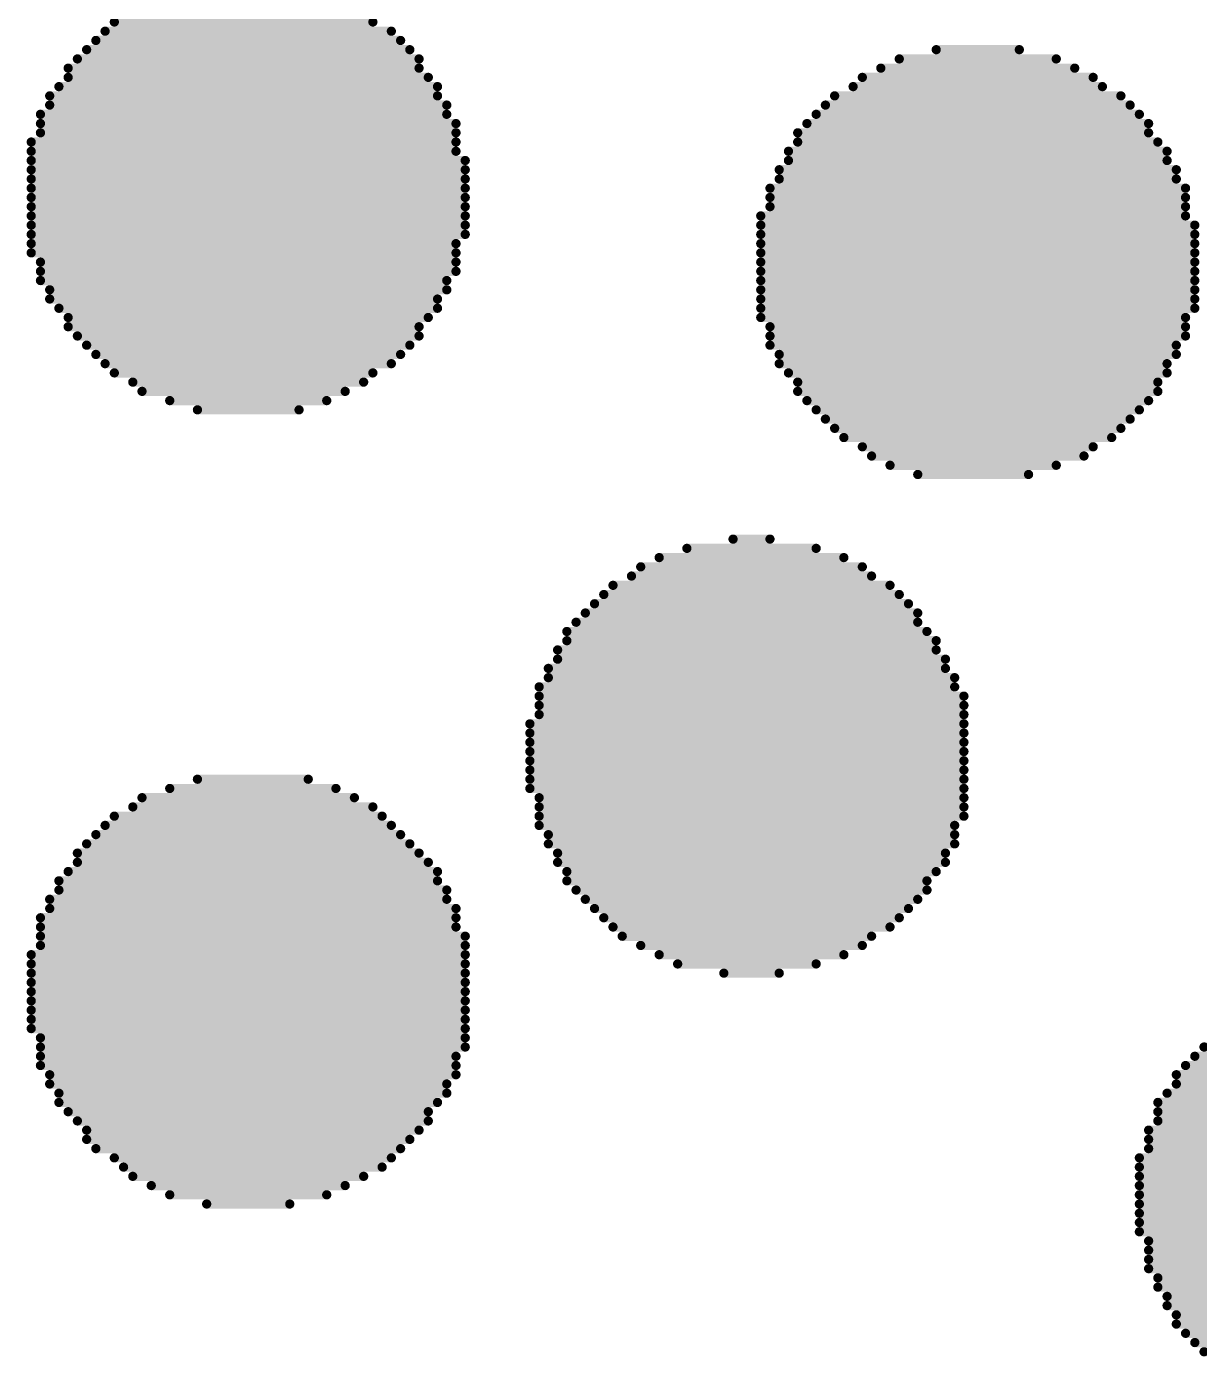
# Model space of a CAD drawing. Header units: millimetres. Extents: x 45 to 209, y 90 to 189.
# Drawn here: x 68.878 to 69.685, y 94.95 to 95.864 of the extents above; entities that cross this region are included whole.
import ezdxf

# ---------------------------------------------------------------- set-up
doc = ezdxf.new("R2010")
doc.units = ezdxf.units.MM
doc.layers.add('TopOverlay', color=2, linetype='Continuous')

# ---------------------------------------------------------------- blocks, each defined once
blk = doc.blocks.new('5394DE47_A0E8_4329_8464_7791B7C19310_62')
at = {"layer": 'TopOverlay', "const_width": 0.00635}
for points in [[(1.25885, 1.71155), (1.43665, 1.71155)], [(1.24615, 1.69885), (1.4557, 1.69885)], [(1.2525, 1.7052), (1.44935, 1.7052)], [(1.2398, 1.6925), (1.46205, 1.6925)], [(1.824, 1.6925), (1.88115, 1.6925)], [(1.2271, 1.6798), (1.4684, 1.6798)], [(1.23345, 1.68615), (1.4684, 1.68615)], [(1.7859, 1.6798), (1.91925, 1.6798)], [(1.7986, 1.68615), (1.90655, 1.68615)], [(1.2271, 1.67345), (1.47475, 1.67345)], [(1.7732, 1.67345), (1.93195, 1.67345)], [(1.22075, 1.6671), (1.4811, 1.6671)], [(1.76685, 1.6671), (1.9383, 1.6671)], [(1.2144, 1.66075), (1.4811, 1.66075)], [(1.2144, 1.6544), (1.48745, 1.6544)], [(1.7478, 1.6544), (1.95735, 1.6544)], [(1.75415, 1.66075), (1.951, 1.66075)], [(1.20805, 1.64805), (1.48745, 1.64805)], [(1.74145, 1.64805), (1.9637, 1.64805)], [(1.20805, 1.6417), (1.4938, 1.6417)], [(1.20805, 1.63535), (1.4938, 1.63535)], [(1.72875, 1.63535), (1.97005, 1.63535)], [(1.7351, 1.6417), (1.97005, 1.6417)], [(1.2017, 1.629), (1.4938, 1.629)], [(1.72875, 1.629), (1.9764, 1.629)], [(1.2017, 1.62265), (1.4938, 1.62265)], [(1.2017, 1.6163), (1.50015, 1.6163)], [(1.7224, 1.62265), (1.98275, 1.62265)], [(1.7224, 1.6163), (1.98275, 1.6163)], [(1.2017, 1.60995), (1.50015, 1.60995)], [(1.71605, 1.60995), (1.9891, 1.60995)], [(1.2017, 1.6036), (1.50015, 1.6036)], [(1.2017, 1.59725), (1.50015, 1.59725)], [(1.7097, 1.59725), (1.99545, 1.59725)], [(1.71605, 1.6036), (1.9891, 1.6036)], [(1.2017, 1.5909), (1.50015, 1.5909)], [(1.7097, 1.5909), (1.99545, 1.5909)], [(1.2017, 1.58455), (1.50015, 1.58455)], [(1.7097, 1.58455), (1.99545, 1.58455)], [(1.2017, 1.5782), (1.50015, 1.5782)], [(1.2017, 1.57185), (1.50015, 1.57185)], [(1.70335, 1.5782), (1.99545, 1.5782)], [(1.70335, 1.57185), (2.0018, 1.57185)], [(1.2017, 1.5655), (1.50015, 1.5655)], [(1.70335, 1.5655), (2.0018, 1.5655)], [(1.2017, 1.55915), (1.4938, 1.55915)], [(1.2017, 1.5528), (1.4938, 1.5528)], [(1.70335, 1.55915), (2.0018, 1.55915)], [(1.70335, 1.5528), (2.0018, 1.5528)], [(1.20805, 1.54645), (1.4938, 1.54645)], [(1.70335, 1.54645), (2.0018, 1.54645)], [(1.20805, 1.5401), (1.4938, 1.5401)], [(1.20805, 1.53375), (1.48745, 1.53375)], [(1.70335, 1.5401), (2.0018, 1.5401)], [(1.70335, 1.53375), (2.0018, 1.53375)], [(1.2144, 1.5274), (1.48745, 1.5274)], [(1.70335, 1.5274), (2.0018, 1.5274)], [(1.2144, 1.52105), (1.4811, 1.52105)], [(1.70335, 1.52105), (2.0018, 1.52105)], [(1.22075, 1.5147), (1.4811, 1.5147)], [(1.2271, 1.50835), (1.47475, 1.50835)], [(1.70335, 1.5147), (2.0018, 1.5147)], [(1.70335, 1.50835), (1.99545, 1.50835)], [(1.2271, 1.502), (1.4684, 1.502)], [(1.7097, 1.502), (1.99545, 1.502)], [(1.23345, 1.49565), (1.4684, 1.49565)], [(1.2398, 1.4893), (1.46205, 1.4893)], [(1.7097, 1.49565), (1.99545, 1.49565)], [(1.7097, 1.4893), (1.9891, 1.4893)], [(1.24615, 1.48295), (1.4557, 1.48295)], [(1.71605, 1.48295), (1.9891, 1.48295)], [(1.2525, 1.4766), (1.44935, 1.4766)], [(1.25885, 1.47025), (1.43665, 1.47025)], [(1.71605, 1.4766), (1.98275, 1.4766)], [(1.7224, 1.47025), (1.98275, 1.47025)], [(1.27155, 1.4639), (1.4303, 1.4639)], [(1.72875, 1.4639), (1.9764, 1.4639)], [(1.2779, 1.45755), (1.4176, 1.45755)], [(1.29695, 1.4512), (1.4049, 1.4512)], [(1.72875, 1.45755), (1.9764, 1.45755)], [(1.7351, 1.4512), (1.97005, 1.4512)], [(1.316, 1.44485), (1.38585, 1.44485)], [(1.74145, 1.44485), (1.9637, 1.44485)], [(1.7478, 1.4385), (1.95735, 1.4385)], [(1.75415, 1.43215), (1.951, 1.43215)], [(1.7605, 1.4258), (1.94465, 1.4258)], [(1.7732, 1.41945), (1.93195, 1.41945)], [(1.77955, 1.4131), (1.9256, 1.4131)], [(1.79225, 1.40675), (1.90655, 1.40675)], [(1.8113, 1.4004), (1.8875, 1.4004)], [(1.6843, 1.35595), (1.7097, 1.35595)], [(1.6335, 1.34325), (1.7605, 1.34325)], [(1.65255, 1.3496), (1.74145, 1.3496)], [(1.6208, 1.3369), (1.7732, 1.3369)], [(1.60175, 1.3242), (1.79225, 1.3242)], [(1.61445, 1.33055), (1.77955, 1.33055)], [(1.5954, 1.31785), (1.7986, 1.31785)], [(1.5827, 1.30515), (1.8113, 1.30515)], [(1.58905, 1.3115), (1.80495, 1.3115)], [(1.57635, 1.2988), (1.8113, 1.2988)], [(1.57, 1.29245), (1.81765, 1.29245)], [(1.56365, 1.27975), (1.824, 1.27975)], [(1.57, 1.2861), (1.824, 1.2861)], [(1.56365, 1.2734), (1.83035, 1.2734)], [(1.5573, 1.26705), (1.83035, 1.26705)], [(1.5573, 1.2607), (1.8367, 1.2607)], [(1.55095, 1.25435), (1.8367, 1.25435)], [(1.55095, 1.248), (1.84305, 1.248)], [(1.55095, 1.24165), (1.84305, 1.24165)], [(1.55095, 1.2353), (1.84305, 1.2353)], [(1.5446, 1.22895), (1.84305, 1.22895)], [(1.5446, 1.2226), (1.84305, 1.2226)], [(1.5446, 1.21625), (1.84305, 1.21625)], [(1.5446, 1.2099), (1.84305, 1.2099)], [(1.5446, 1.20355), (1.84305, 1.20355)], [(1.5446, 1.1972), (1.84305, 1.1972)], [(1.316, 1.19085), (1.3922, 1.19085)], [(1.5446, 1.19085), (1.84305, 1.19085)], [(1.2779, 1.17815), (1.42395, 1.17815)], [(1.29695, 1.1845), (1.41125, 1.1845)], [(1.5446, 1.1845), (1.84305, 1.1845)], [(1.55095, 1.17815), (1.84305, 1.17815)], [(1.27155, 1.1718), (1.43665, 1.1718)], [(1.55095, 1.1718), (1.84305, 1.1718)], [(1.2525, 1.1591), (1.44935, 1.1591)], [(1.25885, 1.16545), (1.443, 1.16545)], [(1.55095, 1.16545), (1.84305, 1.16545)], [(1.55095, 1.1591), (1.8367, 1.1591)], [(1.24615, 1.15275), (1.4557, 1.15275)], [(1.5573, 1.15275), (1.8367, 1.15275)], [(1.23345, 1.14005), (1.4684, 1.14005)], [(1.2398, 1.1464), (1.46205, 1.1464)], [(1.5573, 1.1464), (1.8367, 1.1464)], [(1.56365, 1.14005), (1.83035, 1.14005)], [(1.23345, 1.1337), (1.47475, 1.1337)], [(1.56365, 1.1337), (1.83035, 1.1337)], [(1.2271, 1.12735), (1.4811, 1.12735)], [(1.57, 1.12735), (1.824, 1.12735)], [(1.22075, 1.121), (1.4811, 1.121)], [(1.22075, 1.11465), (1.48745, 1.11465)], [(1.57, 1.121), (1.81765, 1.121)], [(1.57635, 1.11465), (1.81765, 1.11465)], [(1.2144, 1.1083), (1.48745, 1.1083)], [(1.5827, 1.1083), (1.8113, 1.1083)], [(1.20805, 1.0956), (1.4938, 1.0956)], [(1.2144, 1.10195), (1.4938, 1.10195)], [(1.58905, 1.10195), (1.80495, 1.10195)], [(1.5954, 1.0956), (1.7986, 1.0956)], [(1.20805, 1.08925), (1.4938, 1.08925)], [(1.60175, 1.08925), (1.79225, 1.08925)], [(1.20805, 1.0829), (1.50015, 1.0829)], [(1.20805, 1.07655), (1.50015, 1.07655)], [(1.6081, 1.0829), (1.77955, 1.0829)], [(1.6208, 1.07655), (1.7732, 1.07655)], [(1.2017, 1.0702), (1.50015, 1.0702)], [(1.6335, 1.0702), (1.7605, 1.0702)], [(1.2017, 1.06385), (1.50015, 1.06385)], [(1.6462, 1.06385), (1.74145, 1.06385)], [(1.2017, 1.0575), (1.50015, 1.0575)], [(1.2017, 1.05115), (1.50015, 1.05115)], [(1.67795, 1.0575), (1.71605, 1.0575)], [(1.2017, 1.0448), (1.50015, 1.0448)], [(1.2017, 1.03845), (1.50015, 1.03845)], [(1.2017, 1.0321), (1.50015, 1.0321)], [(1.2017, 1.02575), (1.50015, 1.02575)], [(1.2017, 1.0194), (1.50015, 1.0194)], [(1.20805, 1.01305), (1.50015, 1.01305)], [(1.20805, 1.0067), (1.50015, 1.0067)], [(2.00815, 1.0067), (2.22405, 1.0067)], [(1.20805, 1.00035), (1.4938, 1.00035)], [(1.20805, 0.994), (1.4938, 0.994)], [(1.99545, 0.994), (2.23675, 0.994)], [(2.0018, 1.00035), (2.2304, 1.00035)], [(1.2144, 0.98765), (1.4938, 0.98765)], [(1.9891, 0.98765), (2.23675, 0.98765)], [(1.2144, 0.9813), (1.48745, 0.9813)], [(1.9891, 0.9813), (2.2431, 0.9813)], [(1.22075, 0.97495), (1.48745, 0.97495)], [(1.22075, 0.9686), (1.4811, 0.9686)], [(1.9764, 0.9686), (2.24945, 0.9686)], [(1.98275, 0.97495), (2.2431, 0.97495)], [(1.2271, 0.96225), (1.47475, 0.96225)], [(1.9764, 0.96225), (2.24945, 0.96225)], [(1.23345, 0.9559), (1.47475, 0.9559)], [(1.2398, 0.94955), (1.4684, 0.94955)], [(1.97005, 0.94955), (2.2558, 0.94955)], [(1.9764, 0.9559), (2.2558, 0.9559)], [(1.2398, 0.9432), (1.46205, 0.9432)], [(1.97005, 0.9432), (2.2558, 0.9432)], [(1.24615, 0.93685), (1.4557, 0.93685)], [(1.25885, 0.9305), (1.44935, 0.9305)], [(1.9637, 0.9305), (2.26215, 0.9305)], [(1.97005, 0.93685), (2.26215, 0.93685)], [(1.2652, 0.92415), (1.443, 0.92415)], [(1.9637, 0.92415), (2.26215, 0.92415)], [(1.27155, 0.9178), (1.4303, 0.9178)], [(1.28425, 0.91145), (1.4176, 0.91145)], [(1.9637, 0.9178), (2.26215, 0.9178)], [(1.9637, 0.91145), (2.26215, 0.91145)], [(1.29695, 0.9051), (1.4049, 0.9051)], [(1.9637, 0.9051), (2.26215, 0.9051)], [(1.32235, 0.89875), (1.3795, 0.89875)], [(1.9637, 0.89875), (2.26215, 0.89875)], [(1.9637, 0.8924), (2.26215, 0.8924)], [(1.9637, 0.88605), (2.26215, 0.88605)], [(1.9637, 0.8797), (2.26215, 0.8797)], [(1.97005, 0.87335), (2.26215, 0.87335)], [(1.97005, 0.867), (2.26215, 0.867)], [(1.97005, 0.86065), (2.2558, 0.86065)], [(1.97005, 0.8543), (2.2558, 0.8543)], [(1.9764, 0.84795), (2.2558, 0.84795)], [(1.9764, 0.8416), (2.24945, 0.8416)], [(1.98275, 0.83525), (2.24945, 0.83525)], [(1.98275, 0.8289), (2.2431, 0.8289)], [(1.9891, 0.82255), (2.2431, 0.82255)], [(1.9891, 0.8162), (2.23675, 0.8162)], [(1.99545, 0.80985), (2.2304, 0.80985)], [(2.0018, 0.8035), (2.2304, 0.8035)], [(2.00815, 0.79715), (2.22405, 0.79715)]]:
    blk.add_lwpolyline(points, dxfattribs=at)
at = {"layer": 'TopOverlay', "const_width": 0.00317}
for points in [[(1.25726, 1.71155, 1), (1.26044, 1.71155, 1)], [(1.43506, 1.71155, 1), (1.43824, 1.71155, 1)], [(1.24456, 1.69885, 1), (1.24774, 1.69885, 1)], [(1.25091, 1.7052, 1), (1.25409, 1.7052, 1)], [(1.44776, 1.7052, 1), (1.45094, 1.7052, 1)], [(1.45411, 1.69885, 1), (1.45729, 1.69885, 1)], [(1.23821, 1.6925, 1), (1.24139, 1.6925, 1)], [(1.46046, 1.6925, 1), (1.46364, 1.6925, 1)], [(1.82241, 1.6925, 1), (1.82559, 1.6925, 1)], [(1.87956, 1.6925, 1), (1.88274, 1.6925, 1)], [(1.22551, 1.6798, 1), (1.22869, 1.6798, 1)], [(1.23186, 1.68615, 1), (1.23504, 1.68615, 1)], [(1.46681, 1.68615, 1), (1.46999, 1.68615, 1)], [(1.46681, 1.6798, 1), (1.46999, 1.6798, 1)], [(1.78431, 1.6798, 1), (1.78749, 1.6798, 1)], [(1.79701, 1.68615, 1), (1.80019, 1.68615, 1)], [(1.90496, 1.68615, 1), (1.90814, 1.68615, 1)], [(1.91766, 1.6798, 1), (1.92084, 1.6798, 1)], [(1.22551, 1.67345, 1), (1.22869, 1.67345, 1)], [(1.47316, 1.67345, 1), (1.47634, 1.67345, 1)], [(1.77161, 1.67345, 1), (1.77479, 1.67345, 1)], [(1.93036, 1.67345, 1), (1.93354, 1.67345, 1)], [(1.21916, 1.6671, 1), (1.22234, 1.6671, 1)], [(1.47951, 1.6671, 1), (1.48269, 1.6671, 1)], [(1.76526, 1.6671, 1), (1.76844, 1.6671, 1)], [(1.93671, 1.6671, 1), (1.93989, 1.6671, 1)], [(1.21281, 1.66075, 1), (1.21599, 1.66075, 1)], [(1.21281, 1.6544, 1), (1.21599, 1.6544, 1)], [(1.47951, 1.66075, 1), (1.48269, 1.66075, 1)], [(1.48586, 1.6544, 1), (1.48904, 1.6544, 1)], [(1.74621, 1.6544, 1), (1.74939, 1.6544, 1)], [(1.75256, 1.66075, 1), (1.75574, 1.66075, 1)], [(1.94941, 1.66075, 1), (1.95259, 1.66075, 1)], [(1.95576, 1.6544, 1), (1.95894, 1.6544, 1)], [(1.20646, 1.64805, 1), (1.20964, 1.64805, 1)], [(1.48586, 1.64805, 1), (1.48904, 1.64805, 1)], [(1.73986, 1.64805, 1), (1.74304, 1.64805, 1)], [(1.96211, 1.64805, 1), (1.96529, 1.64805, 1)], [(1.20646, 1.6417, 1), (1.20964, 1.6417, 1)], [(1.20646, 1.63535, 1), (1.20964, 1.63535, 1)], [(1.49221, 1.6417, 1), (1.49539, 1.6417, 1)], [(1.49221, 1.63535, 1), (1.49539, 1.63535, 1)], [(1.72716, 1.63535, 1), (1.73034, 1.63535, 1)], [(1.73351, 1.6417, 1), (1.73669, 1.6417, 1)], [(1.96846, 1.6417, 1), (1.97164, 1.6417, 1)], [(1.96846, 1.63535, 1), (1.97164, 1.63535, 1)], [(1.20011, 1.629, 1), (1.20329, 1.629, 1)], [(1.49221, 1.629, 1), (1.49539, 1.629, 1)], [(1.72716, 1.629, 1), (1.73034, 1.629, 1)], [(1.97481, 1.629, 1), (1.97799, 1.629, 1)], [(1.20011, 1.62265, 1), (1.20329, 1.62265, 1)], [(1.20011, 1.6163, 1), (1.20329, 1.6163, 1)], [(1.49221, 1.62265, 1), (1.49539, 1.62265, 1)], [(1.49856, 1.6163, 1), (1.50174, 1.6163, 1)], [(1.72081, 1.62265, 1), (1.72399, 1.62265, 1)], [(1.72081, 1.6163, 1), (1.72399, 1.6163, 1)], [(1.98116, 1.62265, 1), (1.98434, 1.62265, 1)], [(1.98116, 1.6163, 1), (1.98434, 1.6163, 1)], [(1.20011, 1.60995, 1), (1.20329, 1.60995, 1)], [(1.49856, 1.60995, 1), (1.50174, 1.60995, 1)], [(1.71446, 1.60995, 1), (1.71764, 1.60995, 1)], [(1.98751, 1.60995, 1), (1.99069, 1.60995, 1)], [(1.20011, 1.6036, 1), (1.20329, 1.6036, 1)], [(1.20011, 1.59725, 1), (1.20329, 1.59725, 1)], [(1.49856, 1.6036, 1), (1.50174, 1.6036, 1)], [(1.49856, 1.59725, 1), (1.50174, 1.59725, 1)], [(1.70811, 1.59725, 1), (1.71129, 1.59725, 1)], [(1.71446, 1.6036, 1), (1.71764, 1.6036, 1)], [(1.98751, 1.6036, 1), (1.99069, 1.6036, 1)], [(1.99386, 1.59725, 1), (1.99704, 1.59725, 1)], [(1.20011, 1.5909, 1), (1.20329, 1.5909, 1)], [(1.49856, 1.5909, 1), (1.50174, 1.5909, 1)], [(1.70811, 1.5909, 1), (1.71129, 1.5909, 1)], [(1.99386, 1.5909, 1), (1.99704, 1.5909, 1)], [(1.20011, 1.58455, 1), (1.20329, 1.58455, 1)], [(1.49856, 1.58455, 1), (1.50174, 1.58455, 1)], [(1.70811, 1.58455, 1), (1.71129, 1.58455, 1)], [(1.99386, 1.58455, 1), (1.99704, 1.58455, 1)], [(1.20011, 1.5782, 1), (1.20329, 1.5782, 1)], [(1.20011, 1.57185, 1), (1.20329, 1.57185, 1)], [(1.49856, 1.5782, 1), (1.50174, 1.5782, 1)], [(1.49856, 1.57185, 1), (1.50174, 1.57185, 1)], [(1.70176, 1.5782, 1), (1.70494, 1.5782, 1)], [(1.70176, 1.57185, 1), (1.70494, 1.57185, 1)], [(1.99386, 1.5782, 1), (1.99704, 1.5782, 1)], [(2.00021, 1.57185, 1), (2.00339, 1.57185, 1)], [(1.20011, 1.5655, 1), (1.20329, 1.5655, 1)], [(1.49856, 1.5655, 1), (1.50174, 1.5655, 1)], [(1.70176, 1.5655, 1), (1.70494, 1.5655, 1)], [(2.00021, 1.5655, 1), (2.00339, 1.5655, 1)], [(1.20011, 1.55915, 1), (1.20329, 1.55915, 1)], [(1.20011, 1.5528, 1), (1.20329, 1.5528, 1)], [(1.49221, 1.55915, 1), (1.49539, 1.55915, 1)], [(1.49221, 1.5528, 1), (1.49539, 1.5528, 1)], [(1.70176, 1.55915, 1), (1.70494, 1.55915, 1)], [(1.70176, 1.5528, 1), (1.70494, 1.5528, 1)], [(2.00021, 1.55915, 1), (2.00339, 1.55915, 1)], [(2.00021, 1.5528, 1), (2.00339, 1.5528, 1)], [(1.20646, 1.54645, 1), (1.20964, 1.54645, 1)], [(1.49221, 1.54645, 1), (1.49539, 1.54645, 1)], [(1.70176, 1.54645, 1), (1.70494, 1.54645, 1)], [(2.00021, 1.54645, 1), (2.00339, 1.54645, 1)], [(1.20646, 1.5401, 1), (1.20964, 1.5401, 1)], [(1.20646, 1.53375, 1), (1.20964, 1.53375, 1)], [(1.48586, 1.53375, 1), (1.48904, 1.53375, 1)], [(1.49221, 1.5401, 1), (1.49539, 1.5401, 1)], [(1.70176, 1.5401, 1), (1.70494, 1.5401, 1)], [(1.70176, 1.53375, 1), (1.70494, 1.53375, 1)], [(2.00021, 1.5401, 1), (2.00339, 1.5401, 1)], [(2.00021, 1.53375, 1), (2.00339, 1.53375, 1)], [(1.21281, 1.5274, 1), (1.21599, 1.5274, 1)], [(1.48586, 1.5274, 1), (1.48904, 1.5274, 1)], [(1.70176, 1.5274, 1), (1.70494, 1.5274, 1)], [(2.00021, 1.5274, 1), (2.00339, 1.5274, 1)], [(1.21281, 1.52105, 1), (1.21599, 1.52105, 1)], [(1.47951, 1.52105, 1), (1.48269, 1.52105, 1)], [(1.70176, 1.52105, 1), (1.70494, 1.52105, 1)], [(2.00021, 1.52105, 1), (2.00339, 1.52105, 1)], [(1.21916, 1.5147, 1), (1.22234, 1.5147, 1)], [(1.22551, 1.50835, 1), (1.22869, 1.50835, 1)], [(1.47316, 1.50835, 1), (1.47634, 1.50835, 1)], [(1.47951, 1.5147, 1), (1.48269, 1.5147, 1)], [(1.70176, 1.5147, 1), (1.70494, 1.5147, 1)], [(1.70176, 1.50835, 1), (1.70494, 1.50835, 1)], [(1.99386, 1.50835, 1), (1.99704, 1.50835, 1)], [(2.00021, 1.5147, 1), (2.00339, 1.5147, 1)], [(1.22551, 1.502, 1), (1.22869, 1.502, 1)], [(1.46681, 1.502, 1), (1.46999, 1.502, 1)], [(1.70811, 1.502, 1), (1.71129, 1.502, 1)], [(1.99386, 1.502, 1), (1.99704, 1.502, 1)], [(1.23186, 1.49565, 1), (1.23504, 1.49565, 1)], [(1.23821, 1.4893, 1), (1.24139, 1.4893, 1)], [(1.46046, 1.4893, 1), (1.46364, 1.4893, 1)], [(1.46681, 1.49565, 1), (1.46999, 1.49565, 1)], [(1.70811, 1.49565, 1), (1.71129, 1.49565, 1)], [(1.70811, 1.4893, 1), (1.71129, 1.4893, 1)], [(1.98751, 1.4893, 1), (1.99069, 1.4893, 1)], [(1.99386, 1.49565, 1), (1.99704, 1.49565, 1)], [(1.24456, 1.48295, 1), (1.24774, 1.48295, 1)], [(1.45411, 1.48295, 1), (1.45729, 1.48295, 1)], [(1.71446, 1.48295, 1), (1.71764, 1.48295, 1)], [(1.98751, 1.48295, 1), (1.99069, 1.48295, 1)], [(1.25091, 1.4766, 1), (1.25409, 1.4766, 1)], [(1.25726, 1.47025, 1), (1.26044, 1.47025, 1)], [(1.43506, 1.47025, 1), (1.43824, 1.47025, 1)], [(1.44776, 1.4766, 1), (1.45094, 1.4766, 1)], [(1.71446, 1.4766, 1), (1.71764, 1.4766, 1)], [(1.72081, 1.47025, 1), (1.72399, 1.47025, 1)], [(1.98116, 1.4766, 1), (1.98434, 1.4766, 1)], [(1.98116, 1.47025, 1), (1.98434, 1.47025, 1)], [(1.26996, 1.4639, 1), (1.27314, 1.4639, 1)], [(1.42871, 1.4639, 1), (1.43189, 1.4639, 1)], [(1.72716, 1.4639, 1), (1.73034, 1.4639, 1)], [(1.97481, 1.4639, 1), (1.97799, 1.4639, 1)], [(1.27631, 1.45755, 1), (1.27949, 1.45755, 1)], [(1.29536, 1.4512, 1), (1.29854, 1.4512, 1)], [(1.40331, 1.4512, 1), (1.40649, 1.4512, 1)], [(1.41601, 1.45755, 1), (1.41919, 1.45755, 1)], [(1.72716, 1.45755, 1), (1.73034, 1.45755, 1)], [(1.73351, 1.4512, 1), (1.73669, 1.4512, 1)], [(1.96846, 1.4512, 1), (1.97164, 1.4512, 1)], [(1.97481, 1.45755, 1), (1.97799, 1.45755, 1)], [(1.31441, 1.44485, 1), (1.31759, 1.44485, 1)], [(1.38426, 1.44485, 1), (1.38744, 1.44485, 1)], [(1.73986, 1.44485, 1), (1.74304, 1.44485, 1)], [(1.96211, 1.44485, 1), (1.96529, 1.44485, 1)], [(1.74621, 1.4385, 1), (1.74939, 1.4385, 1)], [(1.95576, 1.4385, 1), (1.95894, 1.4385, 1)], [(1.75256, 1.43215, 1), (1.75574, 1.43215, 1)], [(1.75891, 1.4258, 1), (1.76209, 1.4258, 1)], [(1.94306, 1.4258, 1), (1.94624, 1.4258, 1)], [(1.94941, 1.43215, 1), (1.95259, 1.43215, 1)], [(1.77161, 1.41945, 1), (1.77479, 1.41945, 1)], [(1.93036, 1.41945, 1), (1.93354, 1.41945, 1)], [(1.77796, 1.4131, 1), (1.78114, 1.4131, 1)], [(1.79066, 1.40675, 1), (1.79384, 1.40675, 1)], [(1.90496, 1.40675, 1), (1.90814, 1.40675, 1)], [(1.92401, 1.4131, 1), (1.92719, 1.4131, 1)], [(1.80971, 1.4004, 1), (1.81289, 1.4004, 1)], [(1.88591, 1.4004, 1), (1.88909, 1.4004, 1)], [(1.68271, 1.35595, 1), (1.68589, 1.35595, 1)], [(1.70811, 1.35595, 1), (1.71129, 1.35595, 1)], [(1.63191, 1.34325, 1), (1.63509, 1.34325, 1)], [(1.65096, 1.3496, 1), (1.65414, 1.3496, 1)], [(1.73986, 1.3496, 1), (1.74304, 1.3496, 1)], [(1.75891, 1.34325, 1), (1.76209, 1.34325, 1)], [(1.61921, 1.3369, 1), (1.62239, 1.3369, 1)], [(1.77161, 1.3369, 1), (1.77479, 1.3369, 1)], [(1.60016, 1.3242, 1), (1.60334, 1.3242, 1)], [(1.61286, 1.33055, 1), (1.61604, 1.33055, 1)], [(1.77796, 1.33055, 1), (1.78114, 1.33055, 1)], [(1.79066, 1.3242, 1), (1.79384, 1.3242, 1)], [(1.59381, 1.31785, 1), (1.59699, 1.31785, 1)], [(1.79701, 1.31785, 1), (1.80019, 1.31785, 1)], [(1.58111, 1.30515, 1), (1.58429, 1.30515, 1)], [(1.58746, 1.3115, 1), (1.59064, 1.3115, 1)], [(1.80336, 1.3115, 1), (1.80654, 1.3115, 1)], [(1.80971, 1.30515, 1), (1.81289, 1.30515, 1)], [(1.57476, 1.2988, 1), (1.57794, 1.2988, 1)], [(1.80971, 1.2988, 1), (1.81289, 1.2988, 1)], [(1.56841, 1.29245, 1), (1.57159, 1.29245, 1)], [(1.81606, 1.29245, 1), (1.81924, 1.29245, 1)], [(1.56206, 1.27975, 1), (1.56524, 1.27975, 1)], [(1.56841, 1.2861, 1), (1.57159, 1.2861, 1)], [(1.82241, 1.2861, 1), (1.82559, 1.2861, 1)], [(1.82241, 1.27975, 1), (1.82559, 1.27975, 1)], [(1.56206, 1.2734, 1), (1.56524, 1.2734, 1)], [(1.82876, 1.2734, 1), (1.83194, 1.2734, 1)], [(1.55571, 1.26705, 1), (1.55889, 1.26705, 1)], [(1.55571, 1.2607, 1), (1.55889, 1.2607, 1)], [(1.82876, 1.26705, 1), (1.83194, 1.26705, 1)], [(1.83511, 1.2607, 1), (1.83829, 1.2607, 1)], [(1.54936, 1.25435, 1), (1.55254, 1.25435, 1)], [(1.83511, 1.25435, 1), (1.83829, 1.25435, 1)], [(1.54936, 1.248, 1), (1.55254, 1.248, 1)], [(1.54936, 1.24165, 1), (1.55254, 1.24165, 1)], [(1.84146, 1.248, 1), (1.84464, 1.248, 1)], [(1.84146, 1.24165, 1), (1.84464, 1.24165, 1)], [(1.54936, 1.2353, 1), (1.55254, 1.2353, 1)], [(1.84146, 1.2353, 1), (1.84464, 1.2353, 1)], [(1.54301, 1.22895, 1), (1.54619, 1.22895, 1)], [(1.54301, 1.2226, 1), (1.54619, 1.2226, 1)], [(1.84146, 1.22895, 1), (1.84464, 1.22895, 1)], [(1.84146, 1.2226, 1), (1.84464, 1.2226, 1)], [(1.54301, 1.21625, 1), (1.54619, 1.21625, 1)], [(1.84146, 1.21625, 1), (1.84464, 1.21625, 1)], [(1.54301, 1.2099, 1), (1.54619, 1.2099, 1)], [(1.84146, 1.2099, 1), (1.84464, 1.2099, 1)], [(1.54301, 1.20355, 1), (1.54619, 1.20355, 1)], [(1.54301, 1.1972, 1), (1.54619, 1.1972, 1)], [(1.84146, 1.20355, 1), (1.84464, 1.20355, 1)], [(1.84146, 1.1972, 1), (1.84464, 1.1972, 1)], [(1.31441, 1.19085, 1), (1.31759, 1.19085, 1)], [(1.39061, 1.19085, 1), (1.39379, 1.19085, 1)], [(1.54301, 1.19085, 1), (1.54619, 1.19085, 1)], [(1.84146, 1.19085, 1), (1.84464, 1.19085, 1)], [(1.27631, 1.17815, 1), (1.27949, 1.17815, 1)], [(1.29536, 1.1845, 1), (1.29854, 1.1845, 1)], [(1.40966, 1.1845, 1), (1.41284, 1.1845, 1)], [(1.42236, 1.17815, 1), (1.42554, 1.17815, 1)], [(1.54301, 1.1845, 1), (1.54619, 1.1845, 1)], [(1.54936, 1.17815, 1), (1.55254, 1.17815, 1)], [(1.84146, 1.1845, 1), (1.84464, 1.1845, 1)], [(1.84146, 1.17815, 1), (1.84464, 1.17815, 1)], [(1.26996, 1.1718, 1), (1.27314, 1.1718, 1)], [(1.43506, 1.1718, 1), (1.43824, 1.1718, 1)], [(1.54936, 1.1718, 1), (1.55254, 1.1718, 1)], [(1.84146, 1.1718, 1), (1.84464, 1.1718, 1)], [(1.25091, 1.1591, 1), (1.25409, 1.1591, 1)], [(1.25726, 1.16545, 1), (1.26044, 1.16545, 1)], [(1.44141, 1.16545, 1), (1.44459, 1.16545, 1)], [(1.44776, 1.1591, 1), (1.45094, 1.1591, 1)], [(1.54936, 1.16545, 1), (1.55254, 1.16545, 1)], [(1.54936, 1.1591, 1), (1.55254, 1.1591, 1)], [(1.83511, 1.1591, 1), (1.83829, 1.1591, 1)], [(1.84146, 1.16545, 1), (1.84464, 1.16545, 1)], [(1.24456, 1.15275, 1), (1.24774, 1.15275, 1)], [(1.45411, 1.15275, 1), (1.45729, 1.15275, 1)], [(1.55571, 1.15275, 1), (1.55889, 1.15275, 1)], [(1.83511, 1.15275, 1), (1.83829, 1.15275, 1)], [(1.23186, 1.14005, 1), (1.23504, 1.14005, 1)], [(1.23821, 1.1464, 1), (1.24139, 1.1464, 1)], [(1.46046, 1.1464, 1), (1.46364, 1.1464, 1)], [(1.46681, 1.14005, 1), (1.46999, 1.14005, 1)], [(1.55571, 1.1464, 1), (1.55889, 1.1464, 1)], [(1.56206, 1.14005, 1), (1.56524, 1.14005, 1)], [(1.82876, 1.14005, 1), (1.83194, 1.14005, 1)], [(1.83511, 1.1464, 1), (1.83829, 1.1464, 1)], [(1.23186, 1.1337, 1), (1.23504, 1.1337, 1)], [(1.47316, 1.1337, 1), (1.47634, 1.1337, 1)], [(1.56206, 1.1337, 1), (1.56524, 1.1337, 1)], [(1.82876, 1.1337, 1), (1.83194, 1.1337, 1)], [(1.22551, 1.12735, 1), (1.22869, 1.12735, 1)], [(1.47951, 1.12735, 1), (1.48269, 1.12735, 1)], [(1.56841, 1.12735, 1), (1.57159, 1.12735, 1)], [(1.82241, 1.12735, 1), (1.82559, 1.12735, 1)], [(1.21916, 1.121, 1), (1.22234, 1.121, 1)], [(1.21916, 1.11465, 1), (1.22234, 1.11465, 1)], [(1.47951, 1.121, 1), (1.48269, 1.121, 1)], [(1.48586, 1.11465, 1), (1.48904, 1.11465, 1)], [(1.56841, 1.121, 1), (1.57159, 1.121, 1)], [(1.57476, 1.11465, 1), (1.57794, 1.11465, 1)], [(1.81606, 1.121, 1), (1.81924, 1.121, 1)], [(1.81606, 1.11465, 1), (1.81924, 1.11465, 1)], [(1.21281, 1.1083, 1), (1.21599, 1.1083, 1)], [(1.48586, 1.1083, 1), (1.48904, 1.1083, 1)], [(1.58111, 1.1083, 1), (1.58429, 1.1083, 1)], [(1.80971, 1.1083, 1), (1.81289, 1.1083, 1)], [(1.20646, 1.0956, 1), (1.20964, 1.0956, 1)], [(1.21281, 1.10195, 1), (1.21599, 1.10195, 1)], [(1.49221, 1.10195, 1), (1.49539, 1.10195, 1)], [(1.49221, 1.0956, 1), (1.49539, 1.0956, 1)], [(1.58746, 1.10195, 1), (1.59064, 1.10195, 1)], [(1.59381, 1.0956, 1), (1.59699, 1.0956, 1)], [(1.79701, 1.0956, 1), (1.80019, 1.0956, 1)], [(1.80336, 1.10195, 1), (1.80654, 1.10195, 1)], [(1.20646, 1.08925, 1), (1.20964, 1.08925, 1)], [(1.49221, 1.08925, 1), (1.49539, 1.08925, 1)], [(1.60016, 1.08925, 1), (1.60334, 1.08925, 1)], [(1.79066, 1.08925, 1), (1.79384, 1.08925, 1)], [(1.20646, 1.0829, 1), (1.20964, 1.0829, 1)], [(1.20646, 1.07655, 1), (1.20964, 1.07655, 1)], [(1.49856, 1.0829, 1), (1.50174, 1.0829, 1)], [(1.49856, 1.07655, 1), (1.50174, 1.07655, 1)], [(1.60651, 1.0829, 1), (1.60969, 1.0829, 1)], [(1.61921, 1.07655, 1), (1.62239, 1.07655, 1)], [(1.77161, 1.07655, 1), (1.77479, 1.07655, 1)], [(1.77796, 1.0829, 1), (1.78114, 1.0829, 1)], [(1.20011, 1.0702, 1), (1.20329, 1.0702, 1)], [(1.49856, 1.0702, 1), (1.50174, 1.0702, 1)], [(1.63191, 1.0702, 1), (1.63509, 1.0702, 1)], [(1.75891, 1.0702, 1), (1.76209, 1.0702, 1)], [(1.20011, 1.06385, 1), (1.20329, 1.06385, 1)], [(1.49856, 1.06385, 1), (1.50174, 1.06385, 1)], [(1.64461, 1.06385, 1), (1.64779, 1.06385, 1)], [(1.73986, 1.06385, 1), (1.74304, 1.06385, 1)], [(1.20011, 1.0575, 1), (1.20329, 1.0575, 1)], [(1.20011, 1.05115, 1), (1.20329, 1.05115, 1)], [(1.49856, 1.0575, 1), (1.50174, 1.0575, 1)], [(1.49856, 1.05115, 1), (1.50174, 1.05115, 1)], [(1.67636, 1.0575, 1), (1.67954, 1.0575, 1)], [(1.71446, 1.0575, 1), (1.71764, 1.0575, 1)], [(1.20011, 1.0448, 1), (1.20329, 1.0448, 1)], [(1.49856, 1.0448, 1), (1.50174, 1.0448, 1)], [(1.20011, 1.03845, 1), (1.20329, 1.03845, 1)], [(1.20011, 1.0321, 1), (1.20329, 1.0321, 1)], [(1.49856, 1.03845, 1), (1.50174, 1.03845, 1)], [(1.49856, 1.0321, 1), (1.50174, 1.0321, 1)], [(1.20011, 1.02575, 1), (1.20329, 1.02575, 1)], [(1.49856, 1.02575, 1), (1.50174, 1.02575, 1)], [(1.20011, 1.0194, 1), (1.20329, 1.0194, 1)], [(1.20646, 1.01305, 1), (1.20964, 1.01305, 1)], [(1.49856, 1.0194, 1), (1.50174, 1.0194, 1)], [(1.49856, 1.01305, 1), (1.50174, 1.01305, 1)], [(1.20646, 1.0067, 1), (1.20964, 1.0067, 1)], [(1.49856, 1.0067, 1), (1.50174, 1.0067, 1)], [(2.00656, 1.0067, 1), (2.00974, 1.0067, 1)], [(1.20646, 1.00035, 1), (1.20964, 1.00035, 1)], [(1.20646, 0.994, 1), (1.20964, 0.994, 1)], [(1.49221, 1.00035, 1), (1.49539, 1.00035, 1)], [(1.49221, 0.994, 1), (1.49539, 0.994, 1)], [(1.99386, 0.994, 1), (1.99704, 0.994, 1)], [(2.00021, 1.00035, 1), (2.00339, 1.00035, 1)], [(1.21281, 0.98765, 1), (1.21599, 0.98765, 1)], [(1.49221, 0.98765, 1), (1.49539, 0.98765, 1)], [(1.98751, 0.98765, 1), (1.99069, 0.98765, 1)], [(1.21281, 0.9813, 1), (1.21599, 0.9813, 1)], [(1.48586, 0.9813, 1), (1.48904, 0.9813, 1)], [(1.98751, 0.9813, 1), (1.99069, 0.9813, 1)], [(1.21916, 0.97495, 1), (1.22234, 0.97495, 1)], [(1.21916, 0.9686, 1), (1.22234, 0.9686, 1)], [(1.47951, 0.9686, 1), (1.48269, 0.9686, 1)], [(1.48586, 0.97495, 1), (1.48904, 0.97495, 1)], [(1.97481, 0.9686, 1), (1.97799, 0.9686, 1)], [(1.98116, 0.97495, 1), (1.98434, 0.97495, 1)], [(1.22551, 0.96225, 1), (1.22869, 0.96225, 1)], [(1.47316, 0.96225, 1), (1.47634, 0.96225, 1)], [(1.97481, 0.96225, 1), (1.97799, 0.96225, 1)], [(1.23186, 0.9559, 1), (1.23504, 0.9559, 1)], [(1.23821, 0.94955, 1), (1.24139, 0.94955, 1)], [(1.46681, 0.94955, 1), (1.46999, 0.94955, 1)], [(1.47316, 0.9559, 1), (1.47634, 0.9559, 1)], [(1.96846, 0.94955, 1), (1.97164, 0.94955, 1)], [(1.97481, 0.9559, 1), (1.97799, 0.9559, 1)], [(1.23821, 0.9432, 1), (1.24139, 0.9432, 1)], [(1.46046, 0.9432, 1), (1.46364, 0.9432, 1)], [(1.96846, 0.9432, 1), (1.97164, 0.9432, 1)], [(1.24456, 0.93685, 1), (1.24774, 0.93685, 1)], [(1.25726, 0.9305, 1), (1.26044, 0.9305, 1)], [(1.44776, 0.9305, 1), (1.45094, 0.9305, 1)], [(1.45411, 0.93685, 1), (1.45729, 0.93685, 1)], [(1.96211, 0.9305, 1), (1.96529, 0.9305, 1)], [(1.96846, 0.93685, 1), (1.97164, 0.93685, 1)], [(1.26361, 0.92415, 1), (1.26679, 0.92415, 1)], [(1.44141, 0.92415, 1), (1.44459, 0.92415, 1)], [(1.96211, 0.92415, 1), (1.96529, 0.92415, 1)], [(1.26996, 0.9178, 1), (1.27314, 0.9178, 1)], [(1.28266, 0.91145, 1), (1.28584, 0.91145, 1)], [(1.41601, 0.91145, 1), (1.41919, 0.91145, 1)], [(1.42871, 0.9178, 1), (1.43189, 0.9178, 1)], [(1.96211, 0.9178, 1), (1.96529, 0.9178, 1)], [(1.96211, 0.91145, 1), (1.96529, 0.91145, 1)], [(1.29536, 0.9051, 1), (1.29854, 0.9051, 1)], [(1.40331, 0.9051, 1), (1.40649, 0.9051, 1)], [(1.96211, 0.9051, 1), (1.96529, 0.9051, 1)], [(1.32076, 0.89875, 1), (1.32394, 0.89875, 1)], [(1.37791, 0.89875, 1), (1.38109, 0.89875, 1)], [(1.96211, 0.89875, 1), (1.96529, 0.89875, 1)], [(1.96211, 0.8924, 1), (1.96529, 0.8924, 1)], [(1.96211, 0.88605, 1), (1.96529, 0.88605, 1)], [(1.96211, 0.8797, 1), (1.96529, 0.8797, 1)], [(1.96846, 0.87335, 1), (1.97164, 0.87335, 1)], [(1.96846, 0.867, 1), (1.97164, 0.867, 1)], [(1.96846, 0.86065, 1), (1.97164, 0.86065, 1)], [(1.96846, 0.8543, 1), (1.97164, 0.8543, 1)], [(1.97481, 0.84795, 1), (1.97799, 0.84795, 1)], [(1.97481, 0.8416, 1), (1.97799, 0.8416, 1)], [(1.98116, 0.83525, 1), (1.98434, 0.83525, 1)], [(1.98116, 0.8289, 1), (1.98434, 0.8289, 1)], [(1.98751, 0.82255, 1), (1.99069, 0.82255, 1)], [(1.98751, 0.8162, 1), (1.99069, 0.8162, 1)], [(1.99386, 0.80985, 1), (1.99704, 0.80985, 1)], [(2.00021, 0.8035, 1), (2.00339, 0.8035, 1)], [(2.00656, 0.79715, 1), (2.00974, 0.79715, 1)]]:
    blk.add_lwpolyline(points, format="xyb", close=True, dxfattribs=at)

msp = doc.modelspace()

# ---------------------------------------------------------------- block references
at = {"rotation": 360}
msp.add_blockref('5394DE47_A0E8_4329_8464_7791B7C19310_62', (67.67968, 94.1556), dxfattribs=at)

doc.saveas('drawing.dxf')
